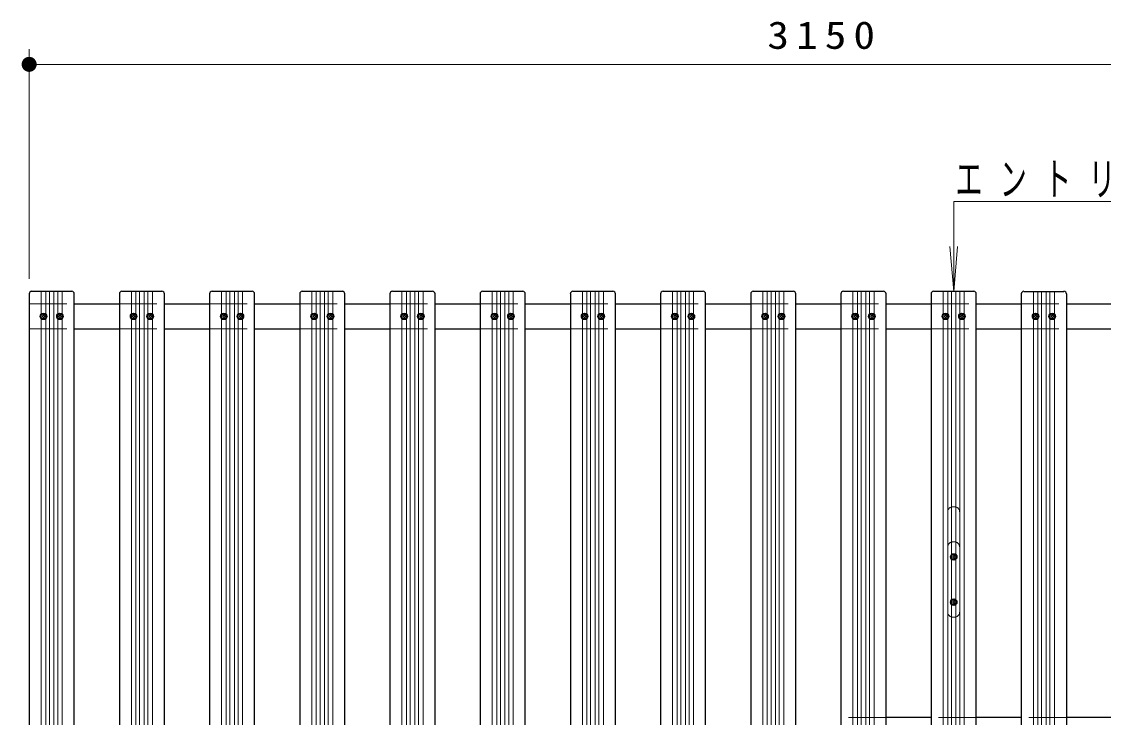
# Model space of a CAD drawing. Units: millimetres on the paper, scale 1:30. Extents: x -385 to 0, y 0 to 267.
# Drawn here: x -327.6 to -255.6, y 131.5 to 177.8 of the extents above; entities that cross this region are included whole.
import ezdxf

# ---------------------------------------------------------------- set-up
doc = ezdxf.new("R2010")
doc.units = ezdxf.units.MM
doc.linetypes.add('USER1', pattern=[4.5, 2.5, -2])
doc.layers.add('LY_1', color=7, linetype='Continuous', lineweight=25)
doc.styles.add('ＭＳ ゴシック', font='')
doc.styles.get('ＭＳ ゴシック').set_extended_font_data('MS Gothic')

# ---------------------------------------------------------------- blocks, each defined once
blk = doc.blocks.new('filled_dot')
at = {"color": 0, "linetype": 'Continuous', "lineweight": -2, "const_width": 1.25}
blk.add_lwpolyline([(-0.625, 0, 1), (0.625, 0, 1)], format="xyb", close=True, dxfattribs=at)

msp = doc.modelspace()

# ---------------------------------------------------------------- linework, layer by layer
at = {"layer": 'LY_1', "lineweight": 13}
for p, q in [((-327.055, 160.698), (-327.055, 175.96)), ((-327.055, 174.96), (-222.055, 174.96)), ((-265.555, 165.847), (-235.441, 165.847)), ((-265.555, 165.847), (-265.555, 159.864)), ((-265.555, 159.864), (-265.817, 162.853)), ((-265.555, 159.864), (-265.294, 162.853)), ((-326.255, 79.864), (-326.255, 159.864)), ((-325.955, 79.864), (-325.955, 159.864)), ((-325.705, 79.864), (-325.705, 159.864)), ((-325.405, 79.864), (-325.405, 159.864)), ((-325.155, 79.864), (-325.155, 159.864)), ((-324.855, 79.864), (-324.855, 159.864)), ((-320.255, 79.864), (-320.255, 159.864)), ((-319.955, 79.864), (-319.955, 159.864)), ((-319.705, 79.864), (-319.705, 159.864)), ((-319.405, 79.864), (-319.405, 159.864)), ((-319.155, 79.864), (-319.155, 159.864)), ((-318.855, 79.864), (-318.855, 159.864)), ((-314.255, 79.864), (-314.255, 159.864)), ((-313.955, 79.864), (-313.955, 159.864)), ((-313.705, 79.864), (-313.705, 159.864)), ((-313.405, 79.864), (-313.405, 159.864)), ((-313.155, 79.864), (-313.155, 159.864)), ((-312.855, 79.864), (-312.855, 159.864)), ((-308.255, 79.864), (-308.255, 159.864)), ((-307.955, 79.864), (-307.955, 159.864)), ((-307.705, 79.864), (-307.705, 159.864)), ((-307.405, 79.864), (-307.405, 159.864)), ((-307.155, 79.864), (-307.155, 159.864)), ((-306.855, 79.864), (-306.855, 159.864)), ((-302.255, 79.864), (-302.255, 159.864)), ((-301.955, 79.864), (-301.955, 159.864)), ((-301.705, 79.864), (-301.705, 159.864)), ((-301.405, 79.864), (-301.405, 159.864)), ((-301.155, 79.864), (-301.155, 159.864)), ((-300.855, 79.864), (-300.855, 159.864)), ((-296.255, 79.864), (-296.255, 159.864)), ((-295.955, 79.864), (-295.955, 159.864)), ((-295.705, 79.864), (-295.705, 159.864)), ((-295.405, 79.864), (-295.405, 159.864)), ((-295.155, 79.864), (-295.155, 159.864)), ((-294.855, 79.864), (-294.855, 159.864)), ((-290.255, 79.864), (-290.255, 159.864)), ((-289.955, 79.864), (-289.955, 159.864)), ((-289.705, 79.864), (-289.705, 159.864)), ((-289.405, 79.864), (-289.405, 159.864)), ((-289.155, 79.864), (-289.155, 159.864)), ((-288.855, 79.864), (-288.855, 159.864)), ((-284.255, 79.864), (-284.255, 159.864)), ((-283.955, 79.864), (-283.955, 159.864)), ((-283.705, 79.864), (-283.705, 159.864)), ((-283.405, 79.864), (-283.405, 159.864)), ((-283.155, 79.864), (-283.155, 159.864)), ((-282.855, 79.864), (-282.855, 159.864)), ((-278.255, 79.864), (-278.255, 159.864)), ((-277.955, 79.864), (-277.955, 159.864)), ((-277.705, 79.864), (-277.705, 159.864)), ((-277.405, 79.864), (-277.405, 159.864)), ((-277.155, 79.864), (-277.155, 159.864)), ((-276.855, 79.864), (-276.855, 159.864)), ((-272.255, 79.864), (-272.255, 159.864)), ((-271.955, 79.864), (-271.955, 159.864)), ((-271.705, 79.864), (-271.705, 159.864)), ((-271.405, 79.864), (-271.405, 159.864)), ((-271.155, 79.864), (-271.155, 159.864)), ((-270.855, 79.864), (-270.855, 159.864)), ((-266.255, 79.864), (-266.255, 159.864)), ((-265.955, 79.864), (-265.955, 159.864)), ((-265.705, 79.864), (-265.705, 159.864)), ((-265.405, 79.864), (-265.405, 159.864)), ((-265.155, 79.864), (-265.155, 159.864)), ((-264.855, 79.864), (-264.855, 159.864)), ((-260.255, 107.196), (-260.255, 159.864)), ((-259.955, 107.362), (-259.955, 159.864)), ((-259.705, 107.487), (-259.705, 159.864)), ((-259.405, 107.621), (-259.405, 159.864)), ((-259.155, 107.721), (-259.155, 159.864)), ((-258.855, 107.828), (-258.855, 159.864))]:
    msp.add_line(p, q, dxfattribs=at)
at = {"layer": 'LY_1'}
for p, q in [((-324.222, 159.864), (-326.889, 159.864)), ((-318.222, 159.864), (-320.889, 159.864)), ((-312.222, 159.864), (-314.889, 159.864)), ((-306.222, 159.864), (-308.889, 159.864)), ((-300.222, 159.864), (-302.889, 159.864)), ((-294.222, 159.864), (-296.889, 159.864)), ((-288.222, 159.864), (-290.889, 159.864)), ((-282.222, 159.864), (-284.889, 159.864)), ((-276.222, 159.864), (-278.889, 159.864)), ((-270.222, 159.864), (-272.889, 159.864)), ((-264.222, 159.864), (-266.889, 159.864)), ((-260.889, 159.864), (-258.222, 159.864)), ((-327.055, 159.698), (-327.055, 80.031)), ((-324.055, 80.031), (-324.055, 159.698)), ((-324.055, 159.031), (-321.055, 159.031)), ((-321.055, 159.698), (-321.055, 80.031)), ((-318.055, 80.031), (-318.055, 159.698)), ((-318.055, 159.031), (-315.055, 159.031)), ((-315.055, 159.698), (-315.055, 80.031)), ((-312.055, 80.031), (-312.055, 159.698)), ((-312.055, 159.031), (-309.055, 159.031)), ((-309.055, 159.698), (-309.055, 80.031)), ((-306.055, 80.031), (-306.055, 159.698)), ((-306.055, 159.031), (-303.055, 159.031)), ((-303.055, 159.698), (-303.055, 80.031)), ((-300.055, 80.031), (-300.055, 159.698)), ((-300.055, 159.031), (-297.055, 159.031)), ((-297.055, 159.698), (-297.055, 80.031)), ((-294.055, 80.031), (-294.055, 159.698)), ((-294.055, 159.031), (-291.055, 159.031)), ((-291.055, 159.698), (-291.055, 80.031)), ((-288.055, 80.031), (-288.055, 159.698)), ((-288.055, 159.031), (-285.055, 159.031)), ((-285.055, 159.698), (-285.055, 80.031)), ((-282.055, 80.031), (-282.055, 159.698)), ((-282.055, 159.031), (-279.055, 159.031)), ((-279.055, 159.698), (-279.055, 80.031)), ((-276.055, 80.031), (-276.055, 159.698)), ((-276.055, 159.031), (-273.055, 159.031)), ((-273.055, 159.698), (-273.055, 80.031)), ((-270.055, 80.031), (-270.055, 159.698)), ((-270.055, 159.031), (-267.055, 159.031)), ((-267.055, 159.698), (-267.055, 80.031)), ((-264.055, 80.031), (-264.055, 159.698)), ((-264.055, 159.031), (-261.055, 159.031)), ((-261.055, 107.3), (-261.055, 159.698)), ((-258.055, 159.698), (-258.055, 108.309)), ((-258.055, 159.031), (-255.055, 159.031)), ((-326.172, 158.236), (-326.105, 158.275)), ((-326.172, 158.236), (-326.172, 158.159)), ((-326.105, 158.121), (-326.172, 158.159)), ((-326.039, 158.236), (-326.105, 158.275)), ((-326.105, 158.121), (-326.039, 158.159)), ((-326.039, 158.236), (-326.039, 158.159)), ((-325.072, 158.236), (-325.005, 158.275)), ((-325.072, 158.236), (-325.072, 158.159)), ((-325.005, 158.121), (-325.072, 158.159)), ((-324.939, 158.236), (-325.005, 158.275)), ((-325.005, 158.121), (-324.939, 158.159)), ((-324.939, 158.236), (-324.939, 158.159)), ((-320.172, 158.236), (-320.105, 158.275)), ((-320.172, 158.236), (-320.172, 158.159)), ((-320.105, 158.121), (-320.172, 158.159)), ((-320.039, 158.236), (-320.105, 158.275)), ((-320.105, 158.121), (-320.039, 158.159)), ((-320.039, 158.236), (-320.039, 158.159)), ((-319.072, 158.236), (-319.005, 158.275)), ((-319.072, 158.236), (-319.072, 158.159)), ((-319.005, 158.121), (-319.072, 158.159)), ((-318.939, 158.236), (-319.005, 158.275)), ((-319.005, 158.121), (-318.939, 158.159)), ((-318.939, 158.236), (-318.939, 158.159)), ((-314.172, 158.236), (-314.105, 158.275)), ((-314.172, 158.236), (-314.172, 158.159)), ((-314.105, 158.121), (-314.172, 158.159)), ((-314.039, 158.236), (-314.105, 158.275)), ((-314.105, 158.121), (-314.039, 158.159)), ((-314.039, 158.236), (-314.039, 158.159)), ((-313.072, 158.236), (-313.005, 158.275)), ((-313.072, 158.236), (-313.072, 158.159)), ((-313.005, 158.121), (-313.072, 158.159)), ((-312.939, 158.236), (-313.005, 158.275)), ((-313.005, 158.121), (-312.939, 158.159)), ((-312.939, 158.236), (-312.939, 158.159)), ((-308.172, 158.236), (-308.105, 158.275)), ((-308.172, 158.236), (-308.172, 158.159)), ((-308.105, 158.121), (-308.172, 158.159)), ((-308.039, 158.236), (-308.105, 158.275)), ((-308.105, 158.121), (-308.039, 158.159)), ((-308.039, 158.236), (-308.039, 158.159)), ((-307.072, 158.236), (-307.005, 158.275)), ((-307.072, 158.236), (-307.072, 158.159)), ((-307.005, 158.121), (-307.072, 158.159)), ((-306.939, 158.236), (-307.005, 158.275)), ((-307.005, 158.121), (-306.939, 158.159)), ((-306.939, 158.236), (-306.939, 158.159)), ((-302.172, 158.236), (-302.105, 158.275)), ((-302.172, 158.236), (-302.172, 158.159)), ((-302.105, 158.121), (-302.172, 158.159)), ((-302.039, 158.236), (-302.105, 158.275)), ((-302.105, 158.121), (-302.039, 158.159)), ((-302.039, 158.236), (-302.039, 158.159)), ((-301.072, 158.236), (-301.005, 158.275)), ((-301.072, 158.236), (-301.072, 158.159)), ((-301.005, 158.121), (-301.072, 158.159)), ((-300.939, 158.236), (-301.005, 158.275)), ((-301.005, 158.121), (-300.939, 158.159)), ((-300.939, 158.236), (-300.939, 158.159)), ((-296.172, 158.236), (-296.105, 158.275)), ((-296.172, 158.236), (-296.172, 158.159)), ((-296.105, 158.121), (-296.172, 158.159)), ((-296.039, 158.236), (-296.105, 158.275)), ((-296.105, 158.121), (-296.039, 158.159)), ((-296.039, 158.236), (-296.039, 158.159)), ((-295.072, 158.236), (-295.005, 158.275)), ((-295.072, 158.236), (-295.072, 158.159)), ((-295.005, 158.121), (-295.072, 158.159)), ((-294.939, 158.236), (-295.005, 158.275)), ((-295.005, 158.121), (-294.939, 158.159)), ((-294.939, 158.236), (-294.939, 158.159)), ((-290.172, 158.236), (-290.105, 158.275)), ((-290.172, 158.236), (-290.172, 158.159)), ((-290.105, 158.121), (-290.172, 158.159)), ((-290.039, 158.236), (-290.105, 158.275)), ((-290.105, 158.121), (-290.039, 158.159)), ((-290.039, 158.236), (-290.039, 158.159)), ((-289.072, 158.236), (-289.005, 158.275)), ((-289.072, 158.236), (-289.072, 158.159)), ((-289.005, 158.121), (-289.072, 158.159)), ((-288.939, 158.236), (-289.005, 158.275)), ((-289.005, 158.121), (-288.939, 158.159)), ((-288.939, 158.236), (-288.939, 158.159)), ((-284.172, 158.236), (-284.105, 158.275)), ((-284.172, 158.236), (-284.172, 158.159)), ((-284.105, 158.121), (-284.172, 158.159)), ((-284.039, 158.236), (-284.105, 158.275)), ((-284.105, 158.121), (-284.039, 158.159)), ((-284.039, 158.236), (-284.039, 158.159)), ((-283.072, 158.236), (-283.005, 158.275)), ((-283.072, 158.236), (-283.072, 158.159)), ((-283.005, 158.121), (-283.072, 158.159)), ((-282.939, 158.236), (-283.005, 158.275)), ((-283.005, 158.121), (-282.939, 158.159)), ((-282.939, 158.236), (-282.939, 158.159)), ((-278.172, 158.236), (-278.105, 158.275)), ((-278.172, 158.236), (-278.172, 158.159)), ((-278.105, 158.121), (-278.172, 158.159)), ((-278.039, 158.236), (-278.105, 158.275)), ((-278.105, 158.121), (-278.039, 158.159)), ((-278.039, 158.236), (-278.039, 158.159)), ((-277.072, 158.236), (-277.005, 158.275)), ((-277.072, 158.236), (-277.072, 158.159)), ((-277.005, 158.121), (-277.072, 158.159)), ((-276.939, 158.236), (-277.005, 158.275)), ((-277.005, 158.121), (-276.939, 158.159)), ((-276.939, 158.236), (-276.939, 158.159)), ((-272.172, 158.236), (-272.105, 158.275)), ((-272.172, 158.236), (-272.172, 158.159)), ((-272.105, 158.121), (-272.172, 158.159)), ((-272.039, 158.236), (-272.105, 158.275)), ((-272.105, 158.121), (-272.039, 158.159)), ((-272.039, 158.236), (-272.039, 158.159)), ((-271.072, 158.236), (-271.005, 158.275)), ((-271.072, 158.236), (-271.072, 158.159)), ((-271.005, 158.121), (-271.072, 158.159)), ((-270.939, 158.236), (-271.005, 158.275)), ((-271.005, 158.121), (-270.939, 158.159)), ((-270.939, 158.236), (-270.939, 158.159)), ((-266.172, 158.236), (-266.105, 158.275)), ((-266.172, 158.236), (-266.172, 158.159)), ((-266.105, 158.121), (-266.172, 158.159)), ((-266.039, 158.236), (-266.105, 158.275)), ((-266.105, 158.121), (-266.039, 158.159)), ((-266.039, 158.236), (-266.039, 158.159)), ((-265.072, 158.236), (-265.005, 158.275)), ((-265.072, 158.236), (-265.072, 158.159)), ((-265.005, 158.121), (-265.072, 158.159)), ((-264.939, 158.236), (-265.005, 158.275)), ((-265.005, 158.121), (-264.939, 158.159)), ((-264.939, 158.236), (-264.939, 158.159)), ((-260.172, 158.236), (-260.105, 158.275)), ((-260.172, 158.236), (-260.172, 158.159)), ((-260.105, 158.121), (-260.172, 158.159)), ((-260.039, 158.236), (-260.105, 158.275)), ((-260.105, 158.121), (-260.039, 158.159)), ((-260.039, 158.236), (-260.039, 158.159)), ((-259.072, 158.236), (-259.005, 158.275)), ((-259.072, 158.236), (-259.072, 158.159)), ((-259.005, 158.121), (-259.072, 158.159)), ((-258.939, 158.236), (-259.005, 158.275)), ((-259.005, 158.121), (-258.939, 158.159)), ((-258.939, 158.236), (-258.939, 158.159)), ((-324.055, 157.364), (-321.055, 157.364)), ((-318.055, 157.364), (-315.055, 157.364)), ((-312.055, 157.364), (-309.055, 157.364)), ((-306.055, 157.364), (-303.055, 157.364)), ((-300.055, 157.364), (-297.055, 157.364)), ((-294.055, 157.364), (-291.055, 157.364)), ((-288.055, 157.364), (-285.055, 157.364)), ((-282.055, 157.364), (-279.055, 157.364)), ((-276.055, 157.364), (-273.055, 157.364)), ((-270.055, 157.364), (-267.055, 157.364)), ((-264.055, 157.364), (-261.055, 157.364)), ((-258.055, 157.364), (-255.055, 157.364)), ((-265.622, 142.236), (-265.555, 142.275)), ((-265.622, 142.236), (-265.622, 142.159)), ((-265.555, 142.121), (-265.622, 142.159)), ((-265.489, 142.236), (-265.555, 142.275)), ((-265.555, 142.121), (-265.489, 142.159)), ((-265.489, 142.236), (-265.489, 142.159)), ((-265.622, 139.236), (-265.555, 139.275)), ((-265.622, 139.236), (-265.622, 139.159)), ((-265.555, 139.121), (-265.622, 139.159)), ((-265.489, 139.236), (-265.555, 139.275)), ((-265.555, 139.121), (-265.489, 139.159)), ((-265.489, 139.236), (-265.489, 139.159)), ((-267.055, 131.531), (-270.055, 131.531)), ((-261.055, 131.531), (-264.055, 131.531)), ((-255.055, 131.531), (-258.055, 131.531))]:
    msp.add_line(p, q, dxfattribs=at)
at = {"layer": 'LY_1', "linetype": 'USER1', "lineweight": 13}
for p, q in [((-327.055, 159.031), (-324.055, 159.031)), ((-321.055, 159.031), (-318.055, 159.031)), ((-315.055, 159.031), (-312.055, 159.031)), ((-309.055, 159.031), (-306.055, 159.031)), ((-303.055, 159.031), (-300.055, 159.031)), ((-297.055, 159.031), (-294.055, 159.031)), ((-291.055, 159.031), (-288.055, 159.031)), ((-285.055, 159.031), (-282.055, 159.031)), ((-279.055, 159.031), (-276.055, 159.031)), ((-273.055, 159.031), (-270.055, 159.031)), ((-267.055, 159.031), (-264.055, 159.031)), ((-261.055, 159.031), (-258.055, 159.031)), ((-327.055, 157.364), (-324.055, 157.364)), ((-321.055, 157.364), (-318.055, 157.364)), ((-315.055, 157.364), (-312.055, 157.364)), ((-309.055, 157.364), (-306.055, 157.364)), ((-303.055, 157.364), (-300.055, 157.364)), ((-297.055, 157.364), (-294.055, 157.364)), ((-291.055, 157.364), (-288.055, 157.364)), ((-285.055, 157.364), (-282.055, 157.364)), ((-279.055, 157.364), (-276.055, 157.364)), ((-273.055, 157.364), (-270.055, 157.364)), ((-267.055, 157.364), (-264.055, 157.364)), ((-261.055, 157.364), (-258.055, 157.364)), ((-265.622, 145.531), (-265.489, 145.531)), ((-265.622, 143.198), (-265.489, 143.198)), ((-265.622, 138.198), (-265.489, 138.198)), ((-270.055, 131.531), (-272.555, 131.531)), ((-264.055, 131.531), (-267.055, 131.531)), ((-258.055, 131.531), (-261.055, 131.531))]:
    msp.add_line(p, q, dxfattribs=at)
at = {"layer": 'LY_1'}
for centre, radius in [((-326.105, 158.198), 0.217), ((-326.105, 158.198), 0.167), ((-325.005, 158.198), 0.217), ((-325.005, 158.198), 0.167), ((-320.105, 158.198), 0.217), ((-320.105, 158.198), 0.167), ((-319.005, 158.198), 0.217), ((-319.005, 158.198), 0.167), ((-314.105, 158.198), 0.217), ((-314.105, 158.198), 0.167), ((-313.005, 158.198), 0.217), ((-313.005, 158.198), 0.167), ((-308.105, 158.198), 0.217), ((-308.105, 158.198), 0.167), ((-307.005, 158.198), 0.217), ((-307.005, 158.198), 0.167), ((-302.105, 158.198), 0.217), ((-302.105, 158.198), 0.167), ((-301.005, 158.198), 0.217), ((-301.005, 158.198), 0.167), ((-296.105, 158.198), 0.217), ((-296.105, 158.198), 0.167), ((-295.005, 158.198), 0.217), ((-295.005, 158.198), 0.167), ((-290.105, 158.198), 0.217), ((-290.105, 158.198), 0.167), ((-289.005, 158.198), 0.217), ((-289.005, 158.198), 0.167), ((-284.105, 158.198), 0.217), ((-284.105, 158.198), 0.167), ((-283.005, 158.198), 0.217), ((-283.005, 158.198), 0.167), ((-278.105, 158.198), 0.217), ((-278.105, 158.198), 0.167), ((-277.005, 158.198), 0.217), ((-277.005, 158.198), 0.167), ((-272.105, 158.198), 0.217), ((-272.105, 158.198), 0.167), ((-271.005, 158.198), 0.217), ((-271.005, 158.198), 0.167), ((-266.105, 158.198), 0.217), ((-266.105, 158.198), 0.167), ((-265.005, 158.198), 0.217), ((-265.005, 158.198), 0.167), ((-260.105, 158.198), 0.217), ((-260.105, 158.198), 0.167), ((-259.005, 158.198), 0.217), ((-259.005, 158.198), 0.167), ((-265.555, 142.198), 0.217), ((-265.555, 142.198), 0.167), ((-265.555, 139.198), 0.217), ((-265.555, 139.198), 0.167)]:
    msp.add_circle(centre, radius, dxfattribs=at)
for centre, start, end in [((-326.889, 159.698), 90, 180), ((-324.222, 159.698), 0, 90), ((-320.889, 159.698), 90, 180), ((-318.222, 159.698), 0, 90), ((-314.889, 159.698), 90, 180), ((-312.222, 159.698), 0, 90), ((-308.889, 159.698), 90, 180), ((-306.222, 159.698), 0, 90), ((-302.889, 159.698), 90, 180), ((-300.222, 159.698), 0, 90), ((-296.889, 159.698), 90, 180), ((-294.222, 159.698), 0, 90), ((-290.889, 159.698), 90, 180), ((-288.222, 159.698), 0, 90), ((-284.889, 159.698), 90, 180), ((-282.222, 159.698), 0, 90), ((-278.889, 159.698), 90, 180), ((-276.222, 159.698), 0, 90), ((-272.889, 159.698), 90, 180), ((-270.222, 159.698), 0, 90), ((-266.889, 159.698), 90, 180), ((-264.222, 159.698), 0, 90), ((-260.889, 159.698), 90, 180), ((-258.222, 159.698), 0, 90)]:
    msp.add_arc(centre, 0.167, start, end, dxfattribs=at)
at = {"layer": 'LY_1', "linetype": 'USER1', "lineweight": 13}
for centre, start, end in [((-265.622, 145.198), 90, 180), ((-265.489, 145.198), 0, 90), ((-265.622, 142.864), 90, 180), ((-265.489, 142.864), 0, 90), ((-265.622, 138.531), 180, 270), ((-265.489, 138.531), 270, 0)]:
    msp.add_arc(centre, 0.333, start, end, dxfattribs=at)

# ---------------------------------------------------------------- block references
at = {"layer": 'LY_1', "lineweight": 13, "xscale": 0.4, "yscale": 0.4}
msp.add_blockref('filled_dot', (-327.055, 174.96), dxfattribs=at)

# ---------------------------------------------------------------- texts
at = {"layer": 'LY_1', "style": 'ＭＳ ゴシック'}
for s, insert, char_height, attachment_point in [('\\T1.33;\\W1.15;3150', (-274.132, 175.96), 1.833, 8), ('\\T1.64;\\W0.6;エントリーゲート位置', (-265.441, 165.997), 2.199, 7)]:
    msp.add_mtext(s, dxfattribs=dict(at, insert=insert, char_height=char_height, attachment_point=attachment_point))

doc.saveas('drawing.dxf')
